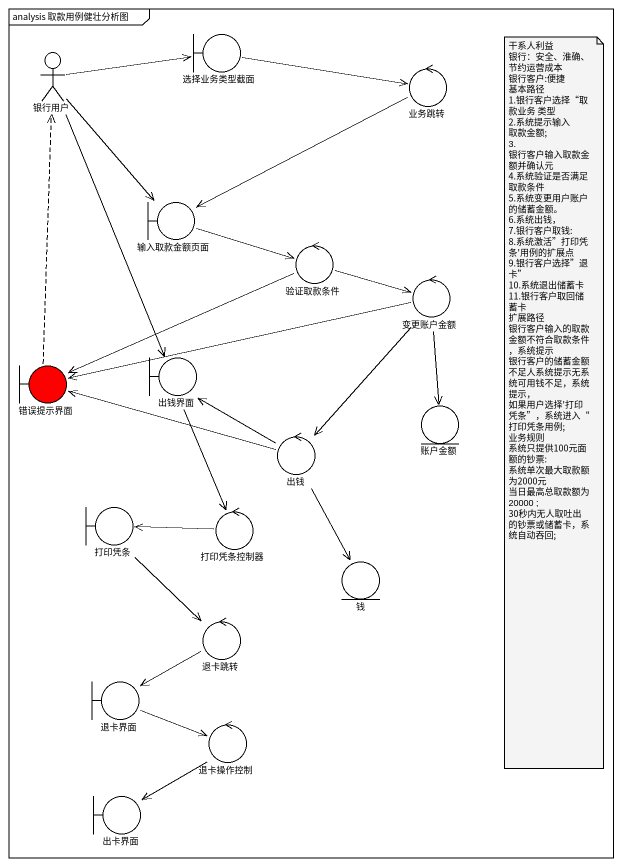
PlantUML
@startuml
mainframe analysis 取款用例健壮分析图
actor 银行用户
boundary 选择业务类型截面
control 业务跳转
boundary 输入取款金额页面
control 验证取款条件
control 变更账户金额
boundary 错误提示界面 #FF0000
boundary 出钱界面
entity 账户金额
control 出钱
boundary 打印凭条
control 打印凭条控制器
entity 钱
control 退卡跳转
boundary 退卡界面
control 退卡操作控制
boundary 出卡界面
银行用户 -right-> 选择业务类型截面
银行用户 --> 输入取款金额页面
银行用户 --> 出钱界面
选择业务类型截面 -right-> 业务跳转
业务跳转 -left-> 输入取款金额页面
输入取款金额页面 -right-> 验证取款条件
验证取款条件 -right-> 变更账户金额
验证取款条件 -left-> 错误提示界面
变更账户金额 -left-> 错误提示界面
变更账户金额 --> 账户金额
变更账户金额 --> 出钱
错误提示界面 .up.> 银行用户
出钱界面 --> 打印凭条控制器
出钱 -left-> 错误提示界面
出钱 -up-> 出钱界面
出钱 --> 钱
打印凭条 --> 退卡跳转
打印凭条控制器 -left-> 打印凭条
退卡跳转 -left-> 退卡界面
退卡界面 -right-> 退卡操作控制
退卡操作控制 --> 出卡界面
note as N1
  干系人利益
  银行：安全、淮确、节约运营成本
  银行客户:便捷
  基本路径
  1.银行客户选择“取款业务 类型
  2.系统提示输入 取款金额;
  3. 银行客户输入取款金额并确认元
  4.系统验证是否满足取款条件
  5.系统变更用户账户的储蓄金额。
  6.系统出钱，
  7.银行客户取钱:
  8.系统激活”打印凭条'用例的扩展点
  9.银行客户选择”退卡”
  10.系统退出储蓄卡
  11.银行客户取回储蓄卡
  扩展路径
  银行客户输入的取款金额不符合取款条件，系统提示
  银行客户的储蓄金额不足人系统提示无系统可用钱不足，系统提示，
  如果用户选择'打印凭条”，系统进入“打印凭条用例;
  业务规则
  系统只提供100元面额的钞票:
  系统单次最大取款额为2000元
  当日最高总取款额为20000 ;
  30秒内无人取吐出的钞票或储蓄卡，系统自动吞回;
end note
@enduml
